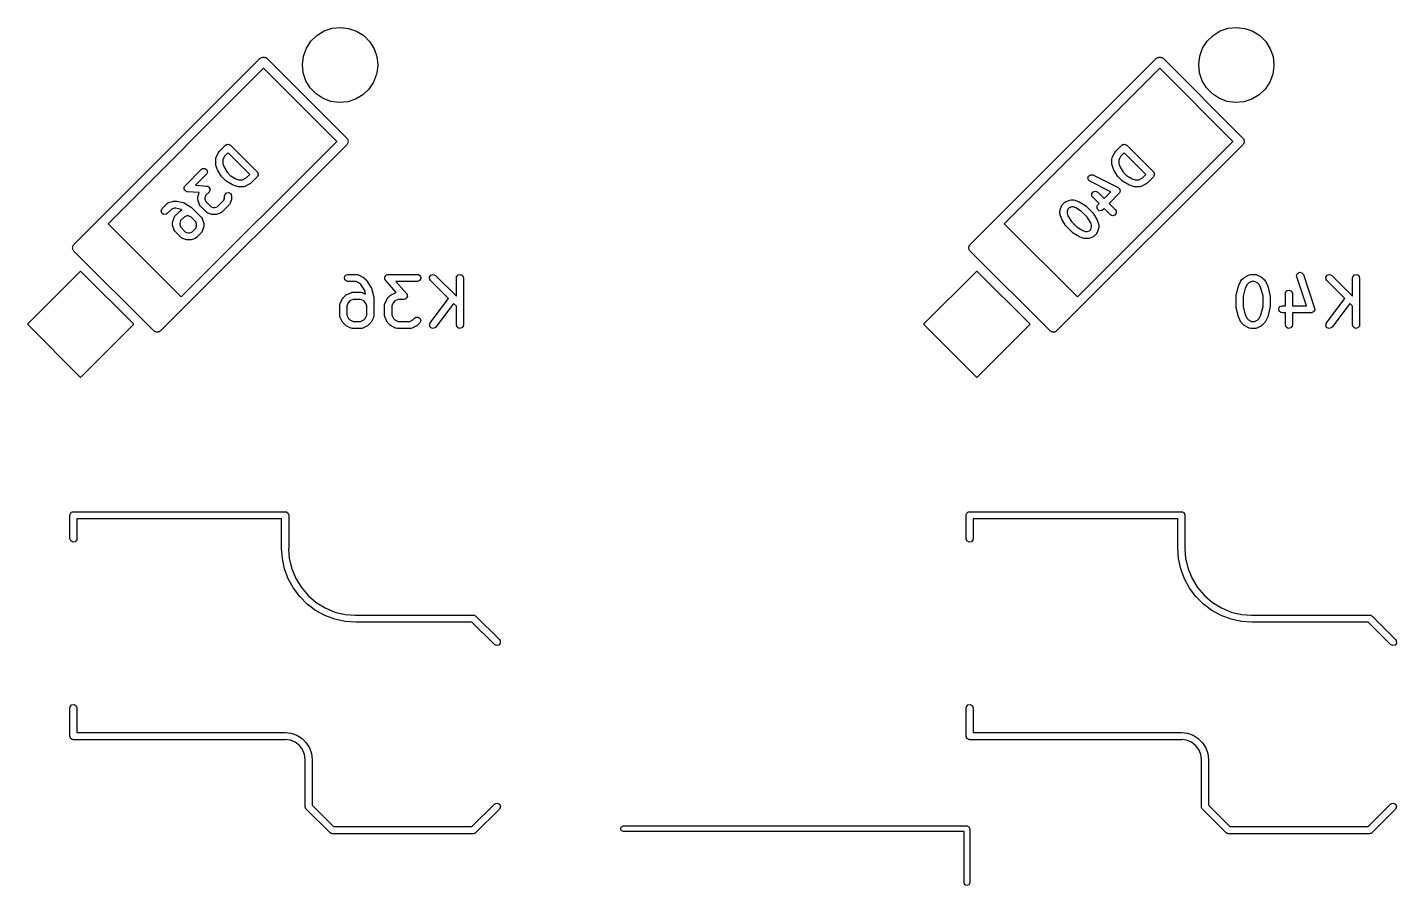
# Model space of a CAD drawing. Extents: x 63 to 245, y -153 to -57.
# Drawn here: x 215.67 to 244.77, y -97.39 to -79.13 of the extents above; entities that cross this region are included whole.
import ezdxf

# ---------------------------------------------------------------- set-up
doc = ezdxf.new("R2010")
doc.units = 0
doc.layers.add('BLACK', color=7, linetype='CONTINUOUS')

msp = doc.modelspace()

# ---------------------------------------------------------------- linework, layer by layer
at = {"layer": 'BLACK', "linetype": 'CONTINUOUS'}
for p, q in [((221.974, -79.2094), (222.143, -79.1519)), ((222.143, -79.1519), (222.32, -79.1333)), ((222.32, -79.1333), (222.497, -79.1544)), ((222.497, -79.1544), (222.665, -79.2142)), ((241.024, -79.2094), (241.193, -79.1519)), ((241.193, -79.1519), (241.37, -79.1333)), ((241.37, -79.1333), (241.547, -79.1544)), ((241.547, -79.1544), (241.715, -79.2142)), ((221.598, -79.5776), (221.695, -79.4277)), ((221.695, -79.4277), (221.822, -79.3029)), ((221.822, -79.3029), (221.974, -79.2094)), ((222.665, -79.2142), (222.816, -79.3098)), ((222.816, -79.3098), (222.942, -79.4364)), ((222.942, -79.4364), (223.036, -79.5876)), ((240.648, -79.5776), (240.745, -79.4277)), ((240.745, -79.4277), (240.872, -79.3029)), ((240.872, -79.3029), (241.024, -79.2094)), ((241.715, -79.2142), (241.866, -79.3098)), ((241.866, -79.3098), (241.992, -79.4364)), ((241.992, -79.4364), (242.086, -79.5876)), ((221.537, -79.7452), (221.598, -79.5776)), ((223.036, -79.5876), (223.095, -79.756)), ((240.587, -79.7452), (240.648, -79.5776)), ((242.086, -79.5876), (242.145, -79.756)), ((216.658, -83.7517), (220.618, -79.7919)), ((220.688, -80.004), (217.383, -83.3097)), ((220.618, -79.7919), (220.632, -79.7847)), ((220.632, -79.7847), (220.643, -79.7735)), ((220.643, -79.7735), (220.659, -79.771)), ((220.659, -79.771), (220.673, -79.7638)), ((220.673, -79.7638), (220.688, -79.7663)), ((220.688, -79.7663), (220.704, -79.7638)), ((222.244, -81.5596), (220.688, -80.004)), ((220.704, -79.7638), (220.718, -79.771)), ((220.718, -79.771), (220.734, -79.7735)), ((220.734, -79.7735), (220.745, -79.7847)), ((220.745, -79.7847), (220.759, -79.7919)), ((220.759, -79.7919), (222.456, -81.4889)), ((221.515, -79.9221), (221.537, -79.7452)), ((221.532, -80.0996), (221.515, -79.9221)), ((223.114, -79.9556), (223.09, -80.1322)), ((223.095, -79.756), (223.115, -79.9333)), ((223.115, -79.9333), (223.114, -79.9556)), ((235.708, -83.7517), (239.668, -79.7919)), ((239.738, -80.004), (236.433, -83.3097)), ((239.668, -79.7919), (239.682, -79.7847)), ((239.682, -79.7847), (239.693, -79.7735)), ((239.693, -79.7735), (239.709, -79.771)), ((239.709, -79.771), (239.723, -79.7638)), ((239.723, -79.7638), (239.738, -79.7663)), ((239.738, -79.7663), (239.754, -79.7638)), ((241.294, -81.5596), (239.738, -80.004)), ((239.754, -79.7638), (239.768, -79.771)), ((239.768, -79.771), (239.784, -79.7735)), ((239.784, -79.7735), (239.795, -79.7847)), ((239.795, -79.7847), (239.809, -79.7919)), ((239.809, -79.7919), (241.506, -81.4889)), ((240.565, -79.9221), (240.587, -79.7452)), ((240.582, -80.0996), (240.565, -79.9221)), ((242.164, -79.9556), (242.14, -80.1322)), ((242.145, -79.756), (242.165, -79.9333)), ((242.165, -79.9333), (242.164, -79.9556)), ((221.588, -80.2688), (221.532, -80.0996)), ((221.681, -80.4214), (221.588, -80.2688)), ((223.026, -80.299), (222.928, -80.4475)), ((223.09, -80.1322), (223.026, -80.299)), ((240.638, -80.2688), (240.582, -80.0996)), ((240.731, -80.4214), (240.638, -80.2688)), ((242.076, -80.299), (241.978, -80.4475)), ((242.14, -80.1322), (242.076, -80.299)), ((221.805, -80.5497), (221.681, -80.4214)), ((221.954, -80.6474), (221.805, -80.5497)), ((222.798, -80.5705), (222.645, -80.6618)), ((222.928, -80.4475), (222.798, -80.5705)), ((240.855, -80.5497), (240.731, -80.4214)), ((241.004, -80.6474), (240.855, -80.5497)), ((241.848, -80.5705), (241.695, -80.6618)), ((241.978, -80.4475), (241.848, -80.5705)), ((222.121, -80.7095), (221.954, -80.6474)), ((222.298, -80.7331), (222.121, -80.7095)), ((222.476, -80.7169), (222.298, -80.7331)), ((222.645, -80.6618), (222.476, -80.7169)), ((241.171, -80.7095), (241.004, -80.6474)), ((241.348, -80.7331), (241.171, -80.7095)), ((241.526, -80.7169), (241.348, -80.7331)), ((241.695, -80.6618), (241.526, -80.7169)), ((222.456, -81.4889), (222.463, -81.503)), ((241.506, -81.4889), (241.513, -81.503)), ((222.456, -81.6303), (218.496, -85.5901)), ((218.938, -84.8654), (222.244, -81.5596)), ((219.732, -81.7955), (219.746, -81.7775)), ((219.746, -81.776), (219.881, -81.6413)), ((219.746, -81.7775), (219.746, -81.776)), ((219.881, -81.6413), (219.889, -81.6356)), ((219.889, -81.6356), (219.891, -81.6329)), ((219.891, -81.6329), (219.894, -81.632)), ((219.894, -81.632), (219.902, -81.6263)), ((219.902, -81.6263), (219.922, -81.6246)), ((219.922, -81.6246), (219.941, -81.6196)), ((219.941, -81.6196), (219.947, -81.6225)), ((219.947, -81.6225), (219.954, -81.6219)), ((219.954, -81.6219), (219.969, -81.633)), ((219.969, -81.633), (219.987, -81.6413)), ((219.987, -81.6413), (220.553, -82.207)), ((222.463, -81.6162), (222.456, -81.6303)), ((222.463, -81.503), (222.475, -81.5142)), ((222.475, -81.605), (222.463, -81.6162)), ((222.475, -81.5142), (222.477, -81.5299)), ((222.477, -81.5894), (222.475, -81.605)), ((222.477, -81.5299), (222.484, -81.544)), ((222.484, -81.5753), (222.477, -81.5894)), ((222.484, -81.544), (222.482, -81.5596)), ((222.482, -81.5596), (222.484, -81.5753)), ((241.506, -81.6303), (237.546, -85.5901)), ((237.988, -84.8654), (241.294, -81.5596)), ((238.782, -81.7955), (238.796, -81.7775)), ((238.796, -81.776), (238.931, -81.6413)), ((238.796, -81.7775), (238.796, -81.776)), ((238.931, -81.6413), (238.939, -81.6356)), ((238.939, -81.6356), (238.941, -81.6329)), ((238.941, -81.6329), (238.944, -81.632)), ((238.944, -81.632), (238.952, -81.6263)), ((238.952, -81.6263), (238.972, -81.6246)), ((238.972, -81.6246), (238.991, -81.6196)), ((238.991, -81.6196), (238.997, -81.6225)), ((238.997, -81.6225), (239.004, -81.6219)), ((239.004, -81.6219), (239.019, -81.633)), ((239.019, -81.633), (239.037, -81.6413)), ((239.037, -81.6413), (239.603, -82.207)), ((241.513, -81.6162), (241.506, -81.6303)), ((241.513, -81.503), (241.525, -81.5142)), ((241.525, -81.605), (241.513, -81.6162)), ((241.525, -81.5142), (241.527, -81.5299)), ((241.527, -81.5894), (241.525, -81.605)), ((241.527, -81.5299), (241.534, -81.544)), ((241.534, -81.5753), (241.527, -81.5894)), ((241.534, -81.544), (241.532, -81.5596)), ((241.532, -81.5596), (241.534, -81.5753)), ((219.671, -81.9368), (219.675, -81.9111)), ((219.671, -82.0445), (219.671, -81.9368)), ((219.671, -82.046), (219.671, -82.0445)), ((219.674, -82.0682), (219.671, -82.046)), ((219.701, -82.149), (219.674, -82.0682)), ((219.675, -81.9111), (219.678, -81.9077)), ((219.678, -81.9032), (219.732, -81.7955)), ((219.678, -81.9077), (219.678, -81.9032)), ((219.861, -81.8734), (219.821, -81.9545)), ((219.821, -81.9545), (219.821, -82.0323)), ((219.821, -82.0323), (219.841, -82.0938)), ((219.934, -81.8004), (219.861, -81.8734)), ((220.394, -82.26), (219.934, -81.8004)), ((238.721, -81.9368), (238.725, -81.9111)), ((238.721, -82.0445), (238.721, -81.9368)), ((238.721, -82.046), (238.721, -82.0445)), ((238.724, -82.0682), (238.721, -82.046)), ((238.751, -82.149), (238.724, -82.0682)), ((238.725, -81.9111), (238.728, -81.9077)), ((238.728, -81.9032), (238.782, -81.7955)), ((238.728, -81.9077), (238.728, -81.9032)), ((238.911, -81.8734), (238.871, -81.9545)), ((238.871, -81.9545), (238.871, -82.0323)), ((238.871, -82.0323), (238.891, -82.0938)), ((238.984, -81.8004), (238.911, -81.8734)), ((239.444, -82.26), (238.984, -81.8004)), ((219.019, -82.5033), (219.369, -82.1531)), ((219.475, -82.2592), (219.242, -82.4925)), ((219.369, -82.1531), (219.391, -82.1382)), ((219.391, -82.1382), (219.442, -82.1337)), ((219.442, -82.1337), (219.484, -82.1631)), ((219.497, -82.2127), (219.475, -82.2592)), ((219.484, -82.1631), (219.497, -82.2127)), ((219.704, -82.1518), (219.701, -82.149)), ((219.708, -82.1639), (219.704, -82.1518)), ((219.789, -82.2986), (219.708, -82.1639)), ((219.792, -82.3008), (219.789, -82.2986)), ((219.8, -82.313), (219.792, -82.3008)), ((219.881, -82.3938), (219.8, -82.313)), ((219.841, -82.0938), (219.913, -82.2135)), ((219.913, -82.2135), (219.981, -82.2812)), ((219.981, -82.2812), (220.1, -82.3531)), ((220.1, -82.3531), (220.162, -82.3736)), ((220.24, -82.3736), (220.321, -82.333)), ((220.321, -82.333), (220.394, -82.26)), ((220.553, -82.313), (220.418, -82.4477)), ((220.553, -82.207), (220.559, -82.2151)), ((220.561, -82.2954), (220.553, -82.313)), ((220.559, -82.2151), (220.561, -82.217)), ((220.561, -82.217), (220.562, -82.2202)), ((220.572, -82.2794), (220.561, -82.2954)), ((220.562, -82.2202), (220.568, -82.2283)), ((220.568, -82.2283), (220.569, -82.2477)), ((220.569, -82.2477), (220.575, -82.2665)), ((220.575, -82.2665), (220.572, -82.2727)), ((220.572, -82.2727), (220.572, -82.2794)), ((238.209, -82.3453), (238.224, -82.2961)), ((238.229, -82.3924), (238.209, -82.3453)), ((238.224, -82.2961), (238.266, -82.2679)), ((238.266, -82.2679), (238.317, -82.2737)), ((238.317, -82.2737), (238.856, -82.5431)), ((238.754, -82.1518), (238.751, -82.149)), ((238.758, -82.1639), (238.754, -82.1518)), ((238.839, -82.2986), (238.758, -82.1639)), ((238.842, -82.3008), (238.839, -82.2986)), ((238.85, -82.313), (238.842, -82.3008)), ((238.931, -82.3938), (238.85, -82.313)), ((238.891, -82.0938), (238.963, -82.2135)), ((238.963, -82.2135), (239.031, -82.2812)), ((239.031, -82.2812), (239.15, -82.3531)), ((239.15, -82.3531), (239.212, -82.3736)), ((239.29, -82.3736), (239.371, -82.333)), ((239.371, -82.333), (239.444, -82.26)), ((239.603, -82.313), (239.468, -82.4477)), ((239.603, -82.207), (239.609, -82.2151)), ((239.611, -82.2954), (239.603, -82.313)), ((239.609, -82.2151), (239.611, -82.217)), ((239.611, -82.217), (239.612, -82.2202)), ((239.622, -82.2794), (239.611, -82.2954)), ((239.612, -82.2202), (239.618, -82.2283)), ((239.618, -82.2283), (239.619, -82.2477)), ((239.619, -82.2477), (239.625, -82.2665)), ((239.625, -82.2665), (239.622, -82.2727)), ((239.622, -82.2727), (239.622, -82.2794)), ((218.997, -82.5498), (219, -82.5444)), ((219.003, -82.5693), (218.997, -82.5498)), ((218.999, -82.5384), (219.011, -82.5216)), ((219, -82.5444), (218.999, -82.5384)), ((219.005, -82.5894), (219.003, -82.5693)), ((219.009, -82.5935), (219.005, -82.5894)), ((219.011, -82.5993), (219.009, -82.5935)), ((219.011, -82.5216), (219.019, -82.5033)), ((219.027, -82.6109), (219.011, -82.5993)), ((219.042, -82.6249), (219.027, -82.6109)), ((219.05, -82.627), (219.042, -82.6249)), ((219.053, -82.6288), (219.05, -82.627)), ((219.056, -82.6285), (219.053, -82.6288)), ((219.067, -82.6311), (219.056, -82.6285)), ((219.322, -82.6481), (219.067, -82.6311)), ((219.242, -82.4925), (219.481, -82.5084)), ((219.297, -82.7212), (219.322, -82.6481)), ((219.529, -82.6363), (219.461, -82.7046)), ((219.481, -82.5084), (219.492, -82.5111)), ((219.492, -82.5111), (219.496, -82.5108)), ((219.496, -82.5108), (219.498, -82.5126)), ((219.498, -82.5126), (219.506, -82.5146)), ((219.506, -82.5146), (219.521, -82.5286)), ((219.521, -82.5286), (219.538, -82.5402)), ((219.538, -82.618), (219.529, -82.6363)), ((219.538, -82.5402), (219.539, -82.546)), ((219.549, -82.6012), (219.538, -82.618)), ((219.539, -82.546), (219.543, -82.5502)), ((219.543, -82.5502), (219.546, -82.5703)), ((219.546, -82.5703), (219.551, -82.5898)), ((219.551, -82.5898), (219.548, -82.5952)), ((219.548, -82.5952), (219.549, -82.6012)), ((219.864, -82.6923), (219.897, -82.653)), ((219.884, -82.3953), (219.881, -82.3938)), ((219.896, -82.4051), (219.884, -82.3953)), ((220.03, -82.4859), (219.896, -82.4051)), ((219.897, -82.653), (219.947, -82.6441)), ((219.947, -82.6441), (219.992, -82.6697)), ((220.034, -82.4866), (220.03, -82.4859)), ((220.045, -82.4928), (220.034, -82.4866)), ((220.126, -82.5197), (220.045, -82.4928)), ((220.128, -82.5197), (220.126, -82.5197)), ((220.15, -82.5236), (220.128, -82.5197)), ((220.257, -82.5236), (220.15, -82.5236)), ((220.162, -82.3736), (220.24, -82.3736)), ((220.262, -82.522), (220.257, -82.5236)), ((220.266, -82.5231), (220.262, -82.522)), ((220.291, -82.5156), (220.266, -82.5231)), ((220.399, -82.4618), (220.291, -82.5156)), ((220.4, -82.4606), (220.399, -82.4618)), ((220.418, -82.4477), (220.4, -82.4606)), ((238.25, -82.4079), (238.229, -82.3924)), ((238.696, -82.6307), (238.25, -82.4079)), ((238.292, -82.6716), (238.322, -82.6296)), ((238.322, -82.6296), (238.371, -82.6163)), ((238.371, -82.6163), (238.418, -82.638)), ((238.418, -82.638), (238.553, -82.7735)), ((238.553, -82.7735), (238.696, -82.6307)), ((238.856, -82.5431), (238.877, -82.5586)), ((238.877, -82.5586), (238.879, -82.5639)), ((238.883, -82.6549), (238.878, -82.658)), ((238.879, -82.5639), (238.884, -82.5672)), ((238.889, -82.6353), (238.883, -82.6549)), ((238.884, -82.5672), (238.889, -82.5869)), ((238.889, -82.5869), (238.897, -82.6057)), ((238.897, -82.6167), (238.889, -82.6353)), ((238.897, -82.6057), (238.896, -82.6112)), ((238.896, -82.6112), (238.897, -82.6167)), ((238.934, -82.3953), (238.931, -82.3938)), ((238.946, -82.4051), (238.934, -82.3953)), ((239.08, -82.4859), (238.946, -82.4051)), ((239.084, -82.4866), (239.08, -82.4859)), ((239.095, -82.4928), (239.084, -82.4866)), ((239.176, -82.5197), (239.095, -82.4928)), ((239.178, -82.5197), (239.176, -82.5197)), ((239.2, -82.5236), (239.178, -82.5197)), ((239.307, -82.5236), (239.2, -82.5236)), ((239.212, -82.3736), (239.29, -82.3736)), ((239.312, -82.522), (239.307, -82.5236)), ((239.316, -82.5231), (239.312, -82.522)), ((239.341, -82.5156), (239.316, -82.5231)), ((239.449, -82.4618), (239.341, -82.5156)), ((239.45, -82.4606), (239.449, -82.4618)), ((239.468, -82.4477), (239.45, -82.4606)), ((218.534, -82.9882), (218.642, -82.8804)), ((218.642, -82.8804), (218.663, -82.8655)), ((218.663, -82.8655), (218.668, -82.8651)), ((218.668, -82.8651), (218.671, -82.8623)), ((218.671, -82.8623), (218.752, -82.8353)), ((218.752, -82.8353), (218.774, -82.8321)), ((218.774, -82.8321), (218.776, -82.8315)), ((218.776, -82.8315), (218.83, -82.8315)), ((218.83, -82.8315), (218.841, -82.8335)), ((218.841, -82.8335), (218.844, -82.833)), ((218.844, -82.833), (218.979, -82.8599)), ((218.979, -82.8599), (219.003, -82.869)), ((219.003, -82.869), (219.003, -82.8691)), ((219.003, -82.8691), (219.138, -82.9499)), ((219.293, -82.7449), (219.297, -82.7228)), ((219.293, -82.7987), (219.293, -82.7449)), ((219.294, -82.8003), (219.293, -82.7987)), ((219.297, -82.8225), (219.294, -82.8003)), ((219.297, -82.7228), (219.297, -82.7212)), ((219.324, -82.9033), (219.297, -82.8225)), ((219.327, -82.9068), (219.324, -82.9033)), ((219.327, -82.9113), (219.327, -82.9068)), ((219.342, -82.9326), (219.327, -82.9113)), ((219.477, -83.0673), (219.342, -82.9326)), ((219.461, -82.7046), (219.443, -82.757)), ((219.443, -82.757), (219.443, -82.7866)), ((219.443, -82.7866), (219.461, -82.839)), ((219.461, -82.839), (219.571, -82.9487)), ((219.705, -82.9487), (219.842, -82.8121)), ((219.96, -82.9057), (219.799, -83.0673)), ((219.842, -82.8121), (219.859, -82.7596)), ((219.859, -82.7179), (219.864, -82.6923)), ((219.859, -82.7596), (219.859, -82.7179)), ((219.962, -82.9016), (219.96, -82.9057)), ((219.966, -82.8992), (219.962, -82.9016)), ((219.978, -82.8763), (219.966, -82.8992)), ((220.005, -82.7955), (219.978, -82.8763)), ((219.992, -82.6697), (220.009, -82.7179)), ((220.009, -82.7718), (220.005, -82.7939)), ((220.005, -82.7939), (220.005, -82.7955)), ((220.009, -82.7179), (220.009, -82.7718)), ((237.62, -83.0175), (237.647, -82.9367)), ((237.647, -82.9367), (237.659, -82.9138)), ((237.659, -82.9138), (237.663, -82.9114)), ((237.663, -82.9114), (237.665, -82.9073)), ((237.665, -82.9073), (237.719, -82.8535)), ((237.719, -82.8535), (237.74, -82.8385)), ((237.74, -82.8385), (237.745, -82.8381)), ((237.745, -82.8381), (237.748, -82.8353)), ((237.748, -82.8353), (237.829, -82.8084)), ((237.829, -82.8084), (237.851, -82.8051)), ((237.851, -82.8051), (237.853, -82.8046)), ((237.853, -82.8046), (237.907, -82.8046)), ((237.907, -82.8046), (237.929, -82.8085)), ((237.929, -82.8085), (237.93, -82.8084)), ((237.93, -82.8084), (238.011, -82.8353)), ((238.011, -82.8353), (238.023, -82.8415)), ((238.023, -82.8415), (238.026, -82.8422)), ((238.026, -82.8422), (238.161, -82.923)), ((238.161, -82.923), (238.172, -82.9328)), ((238.172, -82.9328), (238.175, -82.9343)), ((238.175, -82.9343), (238.31, -83.069)), ((238.297, -82.7227), (238.292, -82.6716)), ((238.312, -82.744), (238.297, -82.7227)), ((238.447, -82.8796), (238.312, -82.744)), ((238.398, -82.9538), (238.419, -82.9073)), ((238.419, -82.9073), (238.447, -82.8796)), ((238.876, -82.6632), (238.659, -82.8796)), ((238.659, -82.8796), (238.795, -83.0151)), ((238.878, -82.658), (238.876, -82.6632)), ((218.513, -83.0346), (218.534, -82.9882)), ((218.526, -83.0842), (218.513, -83.0346)), ((218.568, -83.1136), (218.526, -83.0842)), ((218.619, -83.1092), (218.568, -83.1136)), ((218.64, -83.0942), (218.619, -83.1092)), ((218.736, -82.999), (218.64, -83.0942)), ((218.788, -82.9815), (218.736, -82.999)), ((218.759, -83.2599), (218.785, -83.1791)), ((218.785, -83.1791), (218.798, -83.1562)), ((218.822, -82.9815), (218.788, -82.9815)), ((218.798, -83.1562), (218.802, -83.1538)), ((218.802, -83.1538), (218.804, -83.1498)), ((218.804, -83.1498), (218.911, -83.042)), ((218.937, -83.0044), (218.822, -82.9815)), ((218.911, -83.042), (218.933, -83.0271)), ((219.005, -83.1606), (218.922, -83.2433)), ((218.933, -83.0271), (218.937, -83.0267)), ((218.959, -83.0178), (218.937, -83.0044)), ((218.937, -83.0267), (218.941, -83.0239)), ((218.941, -83.0239), (218.959, -83.0178)), ((219.057, -83.1431), (219.005, -83.1606)), ((219.087, -83.1431), (219.057, -83.1431)), ((219.139, -83.1606), (219.087, -83.1431)), ((219.138, -82.9499), (219.149, -82.9597)), ((219.249, -83.2703), (219.139, -83.1606)), ((219.149, -82.9597), (219.152, -82.9612)), ((219.152, -82.9612), (219.368, -83.1767)), ((219.368, -83.1767), (219.383, -83.1981)), ((219.383, -83.1981), (219.383, -83.2025)), ((219.383, -83.2025), (219.386, -83.206)), ((219.386, -83.206), (219.413, -83.2868)), ((219.481, -83.0692), (219.477, -83.0673)), ((219.483, -83.073), (219.481, -83.0692)), ((219.506, -83.0854), (219.483, -83.073)), ((219.587, -83.1123), (219.506, -83.0854)), ((219.571, -82.9487), (219.623, -82.9662)), ((219.589, -83.1123), (219.587, -83.1123)), ((219.611, -83.1162), (219.589, -83.1123)), ((219.665, -83.1162), (219.611, -83.1162)), ((219.623, -82.9662), (219.653, -82.9662)), ((219.653, -82.9662), (219.705, -82.9487)), ((219.666, -83.1156), (219.665, -83.1162)), ((219.688, -83.1123), (219.666, -83.1156)), ((219.769, -83.0854), (219.688, -83.1123)), ((219.773, -83.0826), (219.769, -83.0854)), ((219.777, -83.0822), (219.773, -83.0826)), ((219.799, -83.0673), (219.777, -83.0822)), ((237.616, -83.0412), (237.62, -83.0191)), ((237.616, -83.0951), (237.616, -83.0412)), ((237.617, -83.0966), (237.616, -83.0951)), ((237.62, -83.1188), (237.617, -83.0966)), ((237.62, -83.0191), (237.62, -83.0175)), ((237.647, -83.1996), (237.62, -83.1188)), ((237.649, -83.2024), (237.647, -83.1996)), ((237.654, -83.2145), (237.649, -83.2024)), ((237.735, -83.3491), (237.654, -83.2145)), ((237.784, -83.0009), (237.766, -83.0534)), ((237.766, -83.0534), (237.766, -83.0829)), ((237.766, -83.0829), (237.787, -83.1443)), ((237.812, -82.972), (237.784, -83.0009)), ((237.787, -83.1443), (237.858, -83.2641)), ((237.865, -82.9546), (237.812, -82.972)), ((237.894, -82.9546), (237.865, -82.9546)), ((237.956, -82.975), (237.894, -82.9546)), ((238.076, -83.0469), (237.956, -82.975)), ((238.197, -83.1685), (238.076, -83.0469)), ((238.269, -83.2882), (238.197, -83.1685)), ((238.31, -83.069), (238.318, -83.0812)), ((238.318, -83.0812), (238.321, -83.0834)), ((238.321, -83.0834), (238.402, -83.2181)), ((238.411, -83.0034), (238.398, -82.9538)), ((238.402, -83.2181), (238.407, -83.2302)), ((238.407, -83.2302), (238.409, -83.233)), ((238.409, -83.233), (238.436, -83.3138)), ((238.453, -83.0328), (238.411, -83.0034)), ((238.504, -83.0283), (238.453, -83.0328)), ((238.525, -83.0134), (238.504, -83.0283)), ((238.553, -82.9856), (238.525, -83.0134)), ((238.689, -83.1212), (238.553, -82.9856)), ((238.735, -83.1428), (238.689, -83.1212)), ((238.785, -83.1296), (238.735, -83.1428)), ((238.814, -83.0875), (238.785, -83.1296)), ((238.795, -83.0151), (238.81, -83.0364)), ((238.81, -83.0364), (238.814, -83.0875)), ((217.383, -83.3097), (218.938, -84.8654)), ((218.755, -83.2836), (218.759, -83.2615)), ((218.755, -83.3375), (218.755, -83.2836)), ((218.755, -83.339), (218.755, -83.3375)), ((218.759, -83.3612), (218.755, -83.339)), ((218.759, -83.2615), (218.759, -83.2599)), ((218.785, -83.442), (218.759, -83.3612)), ((218.788, -83.4455), (218.785, -83.442)), ((218.789, -83.45), (218.788, -83.4455)), ((218.804, -83.4713), (218.789, -83.45)), ((218.938, -83.606), (218.804, -83.4713)), ((218.922, -83.2433), (218.905, -83.2958)), ((218.905, -83.2958), (218.905, -83.3253)), ((218.905, -83.3253), (218.922, -83.3778)), ((218.922, -83.3778), (219.032, -83.4874)), ((219.032, -83.4874), (219.084, -83.5049)), ((219.084, -83.5049), (219.114, -83.5049)), ((219.114, -83.5049), (219.166, -83.4874)), ((219.166, -83.4874), (219.249, -83.4047)), ((219.266, -83.3227), (219.249, -83.2703)), ((219.249, -83.4047), (219.266, -83.3523)), ((219.368, -83.4983), (219.26, -83.606)), ((219.266, -83.3523), (219.266, -83.3227)), ((219.369, -83.4942), (219.368, -83.4983)), ((219.373, -83.4919), (219.369, -83.4942)), ((219.386, -83.469), (219.373, -83.4919)), ((219.413, -83.3882), (219.386, -83.469)), ((219.413, -83.2868), (219.416, -83.309)), ((219.416, -83.3644), (219.413, -83.3865)), ((219.413, -83.3865), (219.413, -83.3882)), ((219.416, -83.309), (219.416, -83.3106)), ((219.416, -83.3106), (219.416, -83.3644)), ((236.433, -83.3097), (237.988, -84.8654)), ((237.737, -83.3513), (237.735, -83.3491)), ((237.746, -83.3636), (237.737, -83.3513)), ((237.881, -83.4983), (237.746, -83.3636)), ((237.858, -83.2641), (237.98, -83.3857)), ((237.884, -83.4997), (237.881, -83.4983)), ((237.895, -83.5096), (237.884, -83.4997)), ((238.03, -83.5904), (237.895, -83.5096)), ((237.98, -83.3857), (238.1, -83.4575)), ((238.1, -83.4575), (238.161, -83.478)), ((238.161, -83.478), (238.191, -83.478)), ((238.191, -83.478), (238.243, -83.4605)), ((238.243, -83.4605), (238.272, -83.4317)), ((238.29, -83.3497), (238.269, -83.2882)), ((238.272, -83.4317), (238.29, -83.3792)), ((238.29, -83.3792), (238.29, -83.3497)), ((238.391, -83.5252), (238.337, -83.5791)), ((238.393, -83.5212), (238.391, -83.5252)), ((238.396, -83.5188), (238.393, -83.5212)), ((238.409, -83.4959), (238.396, -83.5188)), ((238.436, -83.4151), (238.409, -83.4959)), ((238.436, -83.3138), (238.439, -83.336)), ((238.44, -83.3914), (238.436, -83.4135)), ((238.436, -83.4135), (238.436, -83.4151)), ((238.439, -83.336), (238.44, -83.3375)), ((238.44, -83.3375), (238.44, -83.3914)), ((216.63, -83.8067), (216.637, -83.7926)), ((216.632, -83.8224), (216.63, -83.8067)), ((216.637, -83.7926), (216.639, -83.777)), ((216.639, -83.777), (216.651, -83.7658)), ((216.651, -83.7658), (216.658, -83.7517)), ((218.942, -83.6079), (218.938, -83.606)), ((218.945, -83.6117), (218.942, -83.6079)), ((218.968, -83.6241), (218.945, -83.6117)), ((219.048, -83.6511), (218.968, -83.6241)), ((219.05, -83.651), (219.048, -83.6511)), ((219.072, -83.6549), (219.05, -83.651)), ((219.126, -83.6549), (219.072, -83.6549)), ((219.128, -83.6544), (219.126, -83.6549)), ((219.15, -83.6511), (219.128, -83.6544)), ((219.231, -83.6241), (219.15, -83.6511)), ((219.234, -83.6214), (219.231, -83.6241)), ((219.239, -83.621), (219.234, -83.6214)), ((219.26, -83.606), (219.239, -83.621)), ((235.68, -83.8067), (235.687, -83.7926)), ((235.682, -83.8224), (235.68, -83.8067)), ((235.687, -83.7926), (235.689, -83.777)), ((235.689, -83.777), (235.701, -83.7658)), ((235.701, -83.7658), (235.708, -83.7517)), ((238.033, -83.591), (238.03, -83.5904)), ((238.045, -83.5972), (238.033, -83.591)), ((238.125, -83.6241), (238.045, -83.5972)), ((238.127, -83.6241), (238.125, -83.6241)), ((238.149, -83.628), (238.127, -83.6241)), ((238.203, -83.628), (238.149, -83.628)), ((238.204, -83.6274), (238.203, -83.628)), ((238.227, -83.6241), (238.204, -83.6274)), ((238.307, -83.5972), (238.227, -83.6241)), ((238.311, -83.5944), (238.307, -83.5972)), ((238.315, -83.594), (238.311, -83.5944)), ((238.337, -83.5791), (238.315, -83.594)), ((216.63, -83.838), (216.632, -83.8224)), ((216.637, -83.8521), (216.63, -83.838)), ((216.639, -83.8678), (216.637, -83.8521)), ((216.651, -83.879), (216.639, -83.8678)), ((216.658, -83.8931), (216.651, -83.879)), ((218.355, -85.5901), (216.658, -83.8931)), ((235.68, -83.838), (235.682, -83.8224)), ((235.687, -83.8521), (235.68, -83.838)), ((235.689, -83.8678), (235.687, -83.8521)), ((235.701, -83.879), (235.689, -83.8678)), ((235.708, -83.8931), (235.701, -83.879)), ((237.405, -85.5901), (235.708, -83.8931)), ((215.668, -85.4487), (216.799, -84.3173)), ((216.799, -84.3173), (217.931, -85.4487)), ((222.432, -84.4059), (222.48, -84.3884)), ((222.48, -84.3884), (222.671, -84.3884)), ((222.671, -84.3884), (222.696, -84.3929)), ((222.696, -84.3929), (222.7, -84.3958)), ((222.7, -84.3958), (222.704, -84.3963)), ((222.704, -84.3963), (222.8, -84.4439)), ((223.295, -84.4039), (223.299, -84.3992)), ((223.299, -84.3992), (223.318, -84.3953)), ((223.318, -84.3953), (223.337, -84.3884)), ((223.337, -84.3884), (223.957, -84.3884)), ((223.957, -84.3884), (223.982, -84.3929)), ((223.982, -84.3929), (224.021, -84.4259)), ((224.247, -84.4019), (224.296, -84.3887)), ((224.296, -84.3887), (224.343, -84.4103)), ((224.791, -84.4377), (224.824, -84.3984)), ((224.824, -84.3984), (224.874, -84.3895)), ((224.874, -84.3895), (224.919, -84.4152)), ((234.718, -85.4487), (235.849, -84.3173)), ((235.849, -84.3173), (236.981, -85.4487)), ((241.544, -84.4439), (241.64, -84.3963)), ((241.64, -84.3963), (241.665, -84.3889)), ((241.665, -84.3889), (241.669, -84.3899)), ((241.669, -84.3899), (241.673, -84.3884)), ((241.673, -84.3884), (241.768, -84.3884)), ((241.768, -84.3884), (241.794, -84.3929)), ((241.794, -84.3929), (241.798, -84.3958)), ((241.798, -84.3958), (241.802, -84.3963)), ((241.802, -84.3963), (241.897, -84.4439)), ((242.646, -84.4137), (242.665, -84.366)), ((242.665, -84.366), (242.71, -84.3416)), ((242.71, -84.3416), (242.76, -84.3519)), ((242.76, -84.3519), (242.792, -84.392)), ((242.792, -84.392), (243.03, -85.1063)), ((243.297, -84.4019), (243.346, -84.3887)), ((243.346, -84.3887), (243.393, -84.4103)), ((243.841, -84.4377), (243.874, -84.3984)), ((243.874, -84.3984), (243.924, -84.3895)), ((243.924, -84.3895), (243.969, -84.4152)), ((222.406, -84.4504), (222.432, -84.4059)), ((222.415, -84.5009), (222.406, -84.4504)), ((222.455, -84.5339), (222.415, -84.5009)), ((222.48, -84.5384), (222.455, -84.5339)), ((222.653, -84.5384), (222.48, -84.5384)), ((222.722, -84.5726), (222.653, -84.5384)), ((222.755, -84.6064), (222.722, -84.5726)), ((222.839, -84.7323), (222.755, -84.6064)), ((222.8, -84.4439), (222.818, -84.4573)), ((222.818, -84.4573), (222.819, -84.458)), ((222.819, -84.458), (222.867, -84.5056)), ((222.867, -84.5056), (222.873, -84.5149)), ((222.873, -84.5149), (222.876, -84.517)), ((222.876, -84.517), (222.971, -84.6599)), ((222.971, -84.6599), (222.981, -84.6829)), ((222.981, -84.6829), (222.982, -84.6833)), ((222.982, -84.6833), (223.029, -84.8738)), ((223.264, -84.4504), (223.267, -84.4452)), ((223.267, -84.4703), (223.264, -84.4504)), ((223.266, -84.4392), (223.279, -84.4234)), ((223.267, -84.4452), (223.266, -84.4392)), ((223.268, -84.4905), (223.267, -84.4703)), ((223.272, -84.4978), (223.268, -84.4905)), ((223.273, -84.5009), (223.272, -84.4978)), ((223.275, -84.5031), (223.273, -84.5009)), ((223.281, -84.5128), (223.275, -84.5031)), ((223.279, -84.4234), (223.289, -84.4059)), ((223.509, -84.773), (223.281, -84.5128)), ((223.289, -84.4059), (223.295, -84.4039)), ((223.957, -84.5384), (223.503, -84.5384)), ((223.503, -84.5384), (223.727, -84.7949)), ((224.005, -84.5208), (223.957, -84.5384)), ((224.03, -84.4764), (224.005, -84.5208)), ((224.021, -84.4259), (224.03, -84.4764)), ((224.217, -84.444), (224.247, -84.4019)), ((224.222, -84.4951), (224.217, -84.444)), ((224.237, -84.5164), (224.222, -84.4951)), ((224.619, -84.899), (224.237, -84.5164)), ((224.343, -84.4103), (224.786, -84.8537)), ((224.786, -84.4634), (224.791, -84.4377)), ((224.786, -84.8537), (224.786, -84.4634)), ((224.919, -84.4152), (224.936, -84.4634)), ((224.936, -84.4634), (224.936, -85.4634)), ((241.362, -84.8261), (241.41, -84.6357)), ((241.41, -84.6357), (241.415, -84.6238)), ((241.415, -84.6238), (241.416, -84.6203)), ((241.416, -84.6203), (241.463, -84.5251)), ((241.463, -84.5251), (241.477, -84.5071)), ((241.477, -84.5056), (241.525, -84.458)), ((241.477, -84.5071), (241.477, -84.5056)), ((241.553, -84.68), (241.51, -84.8536)), ((241.525, -84.458), (241.543, -84.4451)), ((241.543, -84.4451), (241.544, -84.4439)), ((241.592, -84.603), (241.553, -84.68)), ((241.622, -84.5726), (241.592, -84.603)), ((241.691, -84.5384), (241.622, -84.5726)), ((241.751, -84.5384), (241.691, -84.5384)), ((241.819, -84.5726), (241.751, -84.5384)), ((241.85, -84.603), (241.819, -84.5726)), ((241.888, -84.68), (241.85, -84.603)), ((241.932, -84.8536), (241.888, -84.68)), ((241.897, -84.4439), (241.915, -84.4573)), ((241.915, -84.4573), (241.917, -84.458)), ((241.917, -84.458), (241.964, -84.5056)), ((241.964, -84.5056), (241.977, -84.524)), ((241.977, -84.524), (241.978, -84.5251)), ((241.978, -84.5251), (242.026, -84.6203)), ((242.026, -84.6203), (242.03, -84.6327)), ((242.03, -84.6327), (242.032, -84.6357)), ((242.032, -84.6357), (242.079, -84.8261)), ((242.65, -84.4395), (242.646, -84.4137)), ((242.855, -85.055), (242.65, -84.4395)), ((243.267, -84.444), (243.297, -84.4019)), ((243.272, -84.4951), (243.267, -84.444)), ((243.287, -84.5164), (243.272, -84.4951)), ((243.669, -84.899), (243.287, -84.5164)), ((243.393, -84.4103), (243.836, -84.8537)), ((243.836, -84.4634), (243.841, -84.4377)), ((243.836, -84.8537), (243.836, -84.4634)), ((243.969, -84.4152), (243.986, -84.4634)), ((243.986, -84.4634), (243.986, -85.4634)), ((222.318, -85.0013), (222.366, -84.906)), ((222.366, -84.906), (222.379, -84.888)), ((222.379, -84.888), (222.38, -84.8865)), ((222.38, -84.8865), (222.427, -84.8389)), ((222.427, -84.8389), (222.446, -84.8261)), ((222.446, -84.8261), (222.447, -84.8249)), ((222.447, -84.8249), (222.542, -84.7773)), ((222.525, -84.9536), (222.494, -84.984)), ((222.593, -84.9193), (222.525, -84.9536)), ((222.542, -84.7773), (222.567, -84.7698)), ((222.567, -84.7698), (222.571, -84.7709)), ((222.571, -84.7709), (222.576, -84.7693)), ((222.576, -84.7693), (222.766, -84.7693)), ((222.748, -84.9193), (222.593, -84.9193)), ((222.817, -84.9536), (222.748, -84.9193)), ((222.766, -84.7693), (222.792, -84.7739)), ((222.792, -84.7739), (222.795, -84.7767)), ((222.795, -84.7767), (222.8, -84.7773)), ((222.8, -84.7773), (222.858, -84.8064)), ((222.847, -84.984), (222.817, -84.9536)), ((222.858, -84.8064), (222.839, -84.7323)), ((223.029, -84.8738), (223.03, -84.8887)), ((223.03, -84.8887), (223.032, -84.892)), ((223.032, -84.892), (223.032, -85.2729)), ((223.27, -85.0013), (223.318, -84.906)), ((223.318, -84.906), (223.331, -84.888)), ((223.331, -84.888), (223.332, -84.8865)), ((223.332, -84.8865), (223.38, -84.8389)), ((223.38, -84.8389), (223.398, -84.8261)), ((223.398, -84.8261), (223.399, -84.8249)), ((223.399, -84.8249), (223.494, -84.7773)), ((223.477, -84.9536), (223.447, -84.984)), ((223.546, -84.9193), (223.477, -84.9536)), ((223.494, -84.7773), (223.509, -84.773)), ((223.671, -84.9193), (223.546, -84.9193)), ((223.69, -84.9124), (223.671, -84.9193)), ((223.71, -84.9085), (223.69, -84.9124)), ((223.713, -84.9038), (223.71, -84.9085)), ((223.719, -84.9018), (223.713, -84.9038)), ((223.729, -84.8843), (223.719, -84.9018)), ((223.727, -84.7949), (223.733, -84.8046)), ((223.742, -84.8685), (223.729, -84.8843)), ((223.733, -84.8046), (223.736, -84.8068)), ((223.736, -84.8068), (223.736, -84.8099)), ((223.736, -84.8099), (223.741, -84.8172)), ((223.741, -84.8172), (223.741, -84.8374)), ((223.741, -84.8374), (223.745, -84.8574)), ((223.745, -84.8574), (223.742, -84.8625)), ((223.742, -84.8625), (223.742, -84.8685)), ((224.23, -85.4184), (224.619, -84.899)), ((241.36, -84.8443), (241.363, -84.8296)), ((241.36, -85.0824), (241.36, -84.8443)), ((241.363, -84.8296), (241.362, -84.8261)), ((241.51, -84.8536), (241.51, -85.0732)), ((241.932, -85.0732), (241.932, -84.8536)), ((242.079, -84.8261), (242.08, -84.8411)), ((242.08, -84.8411), (242.082, -84.8443)), ((242.082, -84.8443), (242.082, -85.0824)), ((242.408, -84.7967), (242.412, -84.7711)), ((242.408, -85.055), (242.408, -84.7967)), ((242.412, -84.7711), (242.445, -84.7318)), ((242.445, -84.7318), (242.496, -84.7229)), ((242.496, -84.7229), (242.54, -84.7485)), ((242.54, -84.7485), (242.558, -84.7967)), ((242.558, -84.7967), (242.558, -85.055)), ((243.28, -85.4184), (243.669, -84.899)), ((222.31, -85.0348), (222.315, -85.0092)), ((222.31, -85.2729), (222.31, -85.0348)), ((222.312, -85.2771), (222.31, -85.2729)), ((222.315, -85.0092), (222.317, -85.0057)), ((222.317, -85.0057), (222.318, -85.0013)), ((222.494, -84.984), (222.46, -85.0525)), ((222.46, -85.0525), (222.46, -85.2552)), ((222.46, -85.2552), (222.494, -85.3237)), ((222.882, -85.0525), (222.847, -84.984)), ((222.847, -85.3237), (222.882, -85.2552)), ((222.882, -85.2552), (222.882, -85.0525)), ((223.032, -85.2729), (223.027, -85.2986)), ((223.262, -85.0348), (223.267, -85.0092)), ((223.262, -85.2729), (223.262, -85.0348)), ((223.264, -85.2771), (223.262, -85.2729)), ((223.267, -85.0092), (223.27, -85.0057)), ((223.27, -85.0057), (223.27, -85.0013)), ((223.447, -84.984), (223.412, -85.0525)), ((223.412, -85.0525), (223.412, -85.2552)), ((223.412, -85.2552), (223.447, -85.3237)), ((224.727, -85.0061), (224.35, -85.5084)), ((224.786, -85.0659), (224.727, -85.0061)), ((224.786, -85.4634), (224.786, -85.0659)), ((241.361, -85.0857), (241.36, -85.0824)), ((241.362, -85.1006), (241.361, -85.0857)), ((241.41, -85.2911), (241.362, -85.1006)), ((241.51, -85.0732), (241.553, -85.2467)), ((241.553, -85.2467), (241.592, -85.3237)), ((241.85, -85.3237), (241.888, -85.2467)), ((241.888, -85.2467), (241.932, -85.0732)), ((242.079, -85.1006), (242.032, -85.2911)), ((242.082, -85.0824), (242.079, -85.0972)), ((242.079, -85.0972), (242.079, -85.1006)), ((242.266, -85.117), (242.292, -85.0726)), ((242.275, -85.1675), (242.266, -85.117)), ((242.314, -85.2005), (242.275, -85.1675)), ((242.292, -85.0726), (242.34, -85.055)), ((242.34, -85.205), (242.314, -85.2005)), ((242.34, -85.055), (242.408, -85.055)), ((242.408, -85.205), (242.34, -85.205)), ((242.408, -85.4634), (242.408, -85.205)), ((242.558, -85.055), (242.855, -85.055)), ((242.959, -85.205), (242.558, -85.205)), ((242.558, -85.205), (242.558, -85.4634)), ((242.964, -85.2031), (242.959, -85.205)), ((242.97, -85.2042), (242.964, -85.2031)), ((242.988, -85.1945), (242.97, -85.2042)), ((243.007, -85.1875), (242.988, -85.1945)), ((243.01, -85.1825), (243.007, -85.1875)), ((243.015, -85.1798), (243.01, -85.1825)), ((243.023, -85.1608), (243.015, -85.1798)), ((243.033, -85.1431), (243.023, -85.1608)), ((243.03, -85.1063), (243.034, -85.1321)), ((243.034, -85.1321), (243.032, -85.1374)), ((243.032, -85.1374), (243.033, -85.1431)), ((243.777, -85.0061), (243.4, -85.5084)), ((243.836, -85.0659), (243.777, -85.0061)), ((243.836, -85.4634), (243.836, -85.0659)), ((216.799, -86.5801), (215.668, -85.4487)), ((217.931, -85.4487), (216.799, -86.5801)), ((222.311, -85.2815), (222.312, -85.2771)), ((222.318, -85.3064), (222.311, -85.2815)), ((222.366, -85.4017), (222.318, -85.3064)), ((222.367, -85.4028), (222.366, -85.4017)), ((222.38, -85.4212), (222.367, -85.4028)), ((222.427, -85.4688), (222.38, -85.4212)), ((222.429, -85.4695), (222.427, -85.4688)), ((222.447, -85.4828), (222.429, -85.4695)), ((222.542, -85.5305), (222.447, -85.4828)), ((222.494, -85.3237), (222.525, -85.3541)), ((222.525, -85.3541), (222.593, -85.3884)), ((222.546, -85.531), (222.542, -85.5305)), ((222.55, -85.5339), (222.546, -85.531)), ((222.576, -85.5384), (222.55, -85.5339)), ((222.766, -85.5384), (222.576, -85.5384)), ((222.593, -85.3884), (222.748, -85.3884)), ((222.748, -85.3884), (222.817, -85.3541)), ((222.77, -85.5368), (222.766, -85.5384)), ((222.775, -85.5379), (222.77, -85.5368)), ((222.8, -85.5305), (222.775, -85.5379)), ((222.895, -85.4828), (222.8, -85.5305)), ((222.817, -85.3541), (222.847, -85.3237)), ((222.896, -85.4817), (222.895, -85.4828)), ((222.914, -85.4688), (222.896, -85.4817)), ((222.962, -85.4212), (222.914, -85.4688)), ((222.963, -85.4197), (222.962, -85.4212)), ((222.976, -85.4017), (222.963, -85.4197)), ((223.024, -85.3064), (222.976, -85.4017)), ((223.027, -85.2986), (223.024, -85.302)), ((223.024, -85.302), (223.024, -85.3064)), ((223.263, -85.2815), (223.264, -85.2771)), ((223.27, -85.3064), (223.263, -85.2815)), ((223.318, -85.4017), (223.27, -85.3064)), ((223.319, -85.4028), (223.318, -85.4017)), ((223.332, -85.4212), (223.319, -85.4028)), ((223.38, -85.4688), (223.332, -85.4212)), ((223.381, -85.4695), (223.38, -85.4688)), ((223.399, -85.4828), (223.381, -85.4695)), ((223.494, -85.5305), (223.399, -85.4828)), ((223.447, -85.3237), (223.477, -85.3541)), ((223.477, -85.3541), (223.546, -85.3884)), ((223.499, -85.531), (223.494, -85.5305)), ((223.502, -85.5339), (223.499, -85.531)), ((223.528, -85.5384), (223.502, -85.5339)), ((223.814, -85.5384), (223.528, -85.5384)), ((223.546, -85.3884), (223.796, -85.3884)), ((223.796, -85.3884), (223.864, -85.3541)), ((223.818, -85.5368), (223.814, -85.5384)), ((223.822, -85.5379), (223.818, -85.5368)), ((223.847, -85.5305), (223.822, -85.5379)), ((223.942, -85.4828), (223.847, -85.5305)), ((223.864, -85.3541), (223.903, -85.3151)), ((223.903, -85.3151), (223.925, -85.3002)), ((223.925, -85.3002), (223.976, -85.2957)), ((223.944, -85.4817), (223.942, -85.4828)), ((223.962, -85.4688), (223.944, -85.4817)), ((224.01, -85.4212), (223.962, -85.4688)), ((223.976, -85.2957), (224.018, -85.3251)), ((224.031, -85.3747), (224.01, -85.4212)), ((224.018, -85.3251), (224.031, -85.3747)), ((224.215, -85.4675), (224.23, -85.4184)), ((224.235, -85.5147), (224.215, -85.4675)), ((224.281, -85.5378), (224.235, -85.5147)), ((224.331, -85.5262), (224.281, -85.5378)), ((224.35, -85.5084), (224.331, -85.5262)), ((224.804, -85.5116), (224.786, -85.4634)), ((224.848, -85.5372), (224.804, -85.5116)), ((224.899, -85.5283), (224.848, -85.5372)), ((224.932, -85.489), (224.899, -85.5283)), ((224.936, -85.4634), (224.932, -85.489)), ((235.849, -86.5801), (234.718, -85.4487)), ((236.981, -85.4487), (235.849, -86.5801)), ((241.412, -85.294), (241.41, -85.2911)), ((241.416, -85.3064), (241.412, -85.294)), ((241.463, -85.4017), (241.416, -85.3064)), ((241.464, -85.4028), (241.463, -85.4017)), ((241.477, -85.4212), (241.464, -85.4028)), ((241.525, -85.4688), (241.477, -85.4212)), ((241.526, -85.4695), (241.525, -85.4688)), ((241.544, -85.4828), (241.526, -85.4695)), ((241.64, -85.5305), (241.544, -85.4828)), ((241.592, -85.3237), (241.622, -85.3541)), ((241.622, -85.3541), (241.691, -85.3884)), ((241.644, -85.531), (241.64, -85.5305)), ((241.648, -85.5339), (241.644, -85.531)), ((241.673, -85.5384), (241.648, -85.5339)), ((241.768, -85.5384), (241.673, -85.5384)), ((241.691, -85.3884), (241.751, -85.3884)), ((241.751, -85.3884), (241.819, -85.3541)), ((241.773, -85.5368), (241.768, -85.5384)), ((241.777, -85.5379), (241.773, -85.5368)), ((241.802, -85.5305), (241.777, -85.5379)), ((241.897, -85.4828), (241.802, -85.5305)), ((241.819, -85.3541), (241.85, -85.3237)), ((241.898, -85.4817), (241.897, -85.4828)), ((241.917, -85.4688), (241.898, -85.4817)), ((241.964, -85.4212), (241.917, -85.4688)), ((241.965, -85.4197), (241.964, -85.4212)), ((241.978, -85.4017), (241.965, -85.4197)), ((242.026, -85.3064), (241.978, -85.4017)), ((242.032, -85.2911), (242.026, -85.3029)), ((242.026, -85.3029), (242.026, -85.3064)), ((242.425, -85.5116), (242.408, -85.4634)), ((242.47, -85.5372), (242.425, -85.5116)), ((242.52, -85.5283), (242.47, -85.5372)), ((242.553, -85.489), (242.52, -85.5283)), ((242.558, -85.4634), (242.553, -85.489)), ((243.265, -85.4675), (243.28, -85.4184)), ((243.285, -85.5147), (243.265, -85.4675)), ((243.331, -85.5378), (243.285, -85.5147)), ((243.381, -85.5262), (243.331, -85.5378)), ((243.4, -85.5084), (243.381, -85.5262)), ((243.854, -85.5116), (243.836, -85.4634)), ((243.898, -85.5372), (243.854, -85.5116)), ((243.949, -85.5283), (243.898, -85.5372)), ((243.982, -85.489), (243.949, -85.5283)), ((243.986, -85.4634), (243.982, -85.489)), ((218.369, -85.5973), (218.355, -85.5901)), ((218.38, -85.6085), (218.369, -85.5973)), ((218.396, -85.611), (218.38, -85.6085)), ((218.41, -85.6182), (218.396, -85.611)), ((218.426, -85.6157), (218.41, -85.6182)), ((218.441, -85.6182), (218.426, -85.6157)), ((218.455, -85.611), (218.441, -85.6182)), ((218.471, -85.6085), (218.455, -85.611)), ((218.482, -85.5973), (218.471, -85.6085)), ((218.496, -85.5901), (218.482, -85.5973)), ((237.419, -85.5973), (237.405, -85.5901)), ((237.43, -85.6085), (237.419, -85.5973)), ((237.446, -85.611), (237.43, -85.6085)), ((237.46, -85.6182), (237.446, -85.611)), ((237.476, -85.6157), (237.46, -85.6182)), ((237.491, -85.6182), (237.476, -85.6157)), ((237.505, -85.611), (237.491, -85.6182)), ((237.521, -85.6085), (237.505, -85.611)), ((237.532, -85.5973), (237.521, -85.6085)), ((237.546, -85.5901), (237.532, -85.5973)), ((216.572, -89.511), (216.574, -89.5013)), ((216.572, -90.011), (216.572, -89.511)), ((216.573, -89.498), (216.575, -89.4951)), ((216.574, -89.5013), (216.573, -89.498)), ((216.575, -89.4951), (216.577, -89.4853)), ((216.577, -89.4853), (216.589, -89.4704)), ((216.589, -89.4704), (216.599, -89.4535)), ((216.599, -89.4535), (216.605, -89.4512)), ((216.605, -89.4512), (216.609, -89.446)), ((216.609, -89.446), (216.629, -89.4427)), ((216.629, -89.4427), (216.647, -89.436)), ((216.647, -89.436), (221.147, -89.436)), ((221.072, -89.586), (216.722, -89.586)), ((216.722, -89.586), (216.722, -90.011)), ((221.072, -90.211), (221.072, -89.586)), ((221.147, -89.436), (221.157, -89.4377)), ((221.157, -89.4377), (221.16, -89.4371)), ((221.16, -89.4371), (221.163, -89.4388)), ((221.163, -89.4388), (221.173, -89.4405)), ((221.173, -89.4405), (221.188, -89.453)), ((221.188, -89.453), (221.204, -89.4628)), ((221.204, -89.4628), (221.207, -89.4691)), ((221.207, -89.4691), (221.212, -89.4735)), ((221.212, -89.4735), (221.215, -89.4927)), ((221.215, -89.4927), (221.222, -89.511)), ((221.222, -89.511), (221.222, -90.211)), ((235.622, -89.511), (235.624, -89.5013)), ((235.622, -90.011), (235.622, -89.511)), ((235.623, -89.498), (235.625, -89.4951)), ((235.624, -89.5013), (235.623, -89.498)), ((235.625, -89.4951), (235.627, -89.4853)), ((235.627, -89.4853), (235.639, -89.4704)), ((235.639, -89.4704), (235.649, -89.4535)), ((235.649, -89.4535), (235.655, -89.4512)), ((235.655, -89.4512), (235.659, -89.446)), ((235.659, -89.446), (235.679, -89.4427)), ((235.679, -89.4427), (235.697, -89.436)), ((235.697, -89.436), (240.197, -89.436)), ((240.122, -89.586), (235.772, -89.586)), ((235.772, -89.586), (235.772, -90.011)), ((240.122, -90.211), (240.122, -89.586)), ((240.197, -89.436), (240.207, -89.4377)), ((240.207, -89.4377), (240.21, -89.4371)), ((240.21, -89.4371), (240.213, -89.4388)), ((240.213, -89.4388), (240.223, -89.4405)), ((240.223, -89.4405), (240.238, -89.453)), ((240.238, -89.453), (240.254, -89.4628)), ((240.254, -89.4628), (240.257, -89.4691)), ((240.257, -89.4691), (240.262, -89.4735)), ((240.262, -89.4735), (240.265, -89.4927)), ((240.265, -89.4927), (240.272, -89.511)), ((240.272, -89.511), (240.272, -90.211)), ((216.59, -90.0592), (216.572, -90.011)), ((216.634, -90.0849), (216.59, -90.0592)), ((216.684, -90.076), (216.634, -90.0849)), ((216.717, -90.0367), (216.684, -90.076)), ((216.722, -90.011), (216.717, -90.0367)), ((221.088, -90.4351), (221.072, -90.211)), ((221.222, -90.211), (221.219, -90.2283)), ((235.64, -90.0592), (235.622, -90.011)), ((235.684, -90.0849), (235.64, -90.0592)), ((235.734, -90.076), (235.684, -90.0849)), ((235.767, -90.0367), (235.734, -90.076)), ((235.772, -90.011), (235.767, -90.0367)), ((240.138, -90.4351), (240.122, -90.211)), ((240.272, -90.211), (240.269, -90.2283)), ((221.136, -90.6547), (221.088, -90.4351)), ((221.219, -90.2283), (221.235, -90.4346)), ((221.235, -90.4346), (221.288, -90.6527)), ((240.186, -90.6547), (240.138, -90.4351)), ((240.269, -90.2283), (240.285, -90.4346)), ((240.285, -90.4346), (240.338, -90.6527)), ((221.214, -90.8653), (221.136, -90.6547)), ((221.288, -90.6527), (221.373, -90.8599)), ((240.264, -90.8653), (240.186, -90.6547)), ((240.338, -90.6527), (240.423, -90.8599)), ((221.322, -91.0625), (221.214, -90.8653)), ((221.457, -91.2424), (221.322, -91.0625)), ((221.373, -90.8599), (221.491, -91.0512)), ((221.491, -91.0512), (221.636, -91.2217)), ((240.372, -91.0625), (240.264, -90.8653)), ((240.507, -91.2424), (240.372, -91.0625)), ((240.423, -90.8599), (240.541, -91.0512)), ((240.541, -91.0512), (240.686, -91.2217)), ((221.616, -91.4013), (221.457, -91.2424)), ((221.636, -91.2217), (221.807, -91.3674)), ((221.807, -91.3674), (221.998, -91.4846)), ((240.666, -91.4013), (240.507, -91.2424)), ((240.686, -91.2217), (240.857, -91.3674)), ((240.857, -91.3674), (241.048, -91.4846)), ((221.795, -91.536), (221.616, -91.4013)), ((221.993, -91.6437), (221.795, -91.536)), ((222.203, -91.7222), (221.993, -91.6437)), ((221.998, -91.4846), (222.205, -91.5704)), ((222.205, -91.5704), (222.423, -91.6228)), ((222.423, -91.6228), (222.636, -91.6395)), ((222.636, -91.6395), (222.647, -91.636)), ((222.647, -91.636), (225.147, -91.636)), ((225.147, -91.636), (225.152, -91.6368)), ((225.152, -91.6368), (225.154, -91.6363)), ((225.154, -91.6363), (225.157, -91.6377)), ((225.157, -91.6377), (225.173, -91.6405)), ((225.173, -91.6405), (225.185, -91.651)), ((225.185, -91.651), (225.2, -91.658)), ((225.2, -91.658), (225.7, -92.158)), ((240.845, -91.536), (240.666, -91.4013)), ((241.043, -91.6437), (240.845, -91.536)), ((241.253, -91.7222), (241.043, -91.6437)), ((241.048, -91.4846), (241.255, -91.5704)), ((241.255, -91.5704), (241.473, -91.6228)), ((241.473, -91.6228), (241.686, -91.6395)), ((241.686, -91.6395), (241.697, -91.636)), ((241.697, -91.636), (244.197, -91.636)), ((244.197, -91.636), (244.202, -91.6368)), ((244.202, -91.6368), (244.204, -91.6363)), ((244.204, -91.6363), (244.207, -91.6377)), ((244.207, -91.6377), (244.223, -91.6405)), ((244.223, -91.6405), (244.235, -91.651)), ((244.235, -91.651), (244.25, -91.658)), ((244.25, -91.658), (244.75, -92.158)), ((222.423, -91.77), (222.203, -91.7222)), ((222.647, -91.786), (222.423, -91.77)), ((225.116, -91.786), (222.647, -91.786)), ((225.594, -92.264), (225.116, -91.786)), ((241.473, -91.77), (241.253, -91.7222)), ((241.697, -91.786), (241.473, -91.77)), ((244.166, -91.786), (241.697, -91.786)), ((244.644, -92.264), (244.166, -91.786)), ((225.719, -92.2304), (225.69, -92.2724)), ((225.7, -92.158), (225.715, -92.1793)), ((225.715, -92.1793), (225.719, -92.2304)), ((244.769, -92.2304), (244.74, -92.2724)), ((244.75, -92.158), (244.765, -92.1793)), ((244.765, -92.1793), (244.769, -92.2304)), ((225.64, -92.2857), (225.594, -92.264)), ((225.69, -92.2724), (225.64, -92.2857)), ((244.69, -92.2857), (244.644, -92.264)), ((244.74, -92.2724), (244.69, -92.2857)), ((216.572, -93.611), (216.577, -93.5853)), ((216.572, -94.211), (216.572, -93.611)), ((216.577, -93.5853), (216.609, -93.546)), ((216.609, -93.546), (216.66, -93.5371)), ((216.66, -93.5371), (216.704, -93.5628)), ((216.704, -93.5628), (216.722, -93.611)), ((216.722, -93.611), (216.722, -94.136)), ((235.622, -93.611), (235.627, -93.5853)), ((235.622, -94.211), (235.622, -93.611)), ((235.627, -93.5853), (235.659, -93.546)), ((235.659, -93.546), (235.71, -93.5371)), ((235.71, -93.5371), (235.754, -93.5628)), ((235.754, -93.5628), (235.772, -93.611)), ((235.772, -93.611), (235.772, -94.136)), ((216.579, -94.2293), (216.572, -94.211)), ((216.582, -94.2485), (216.579, -94.2293)), ((216.587, -94.2528), (216.582, -94.2485)), ((216.59, -94.2592), (216.587, -94.2528)), ((216.606, -94.269), (216.59, -94.2592)), ((216.621, -94.2815), (216.606, -94.269)), ((216.631, -94.2832), (216.621, -94.2815)), ((216.634, -94.2849), (216.631, -94.2832)), ((216.637, -94.2843), (216.634, -94.2849)), ((216.647, -94.286), (216.637, -94.2843)), ((221.147, -94.286), (216.647, -94.286)), ((216.722, -94.136), (221.147, -94.136)), ((221.147, -94.136), (221.275, -94.1504)), ((221.155, -94.2834), (221.147, -94.286)), ((221.258, -94.2969), (221.155, -94.2834)), ((221.361, -94.3398), (221.258, -94.2969)), ((221.275, -94.1504), (221.396, -94.1929)), ((221.396, -94.1929), (221.506, -94.2614)), ((221.506, -94.2614), (221.597, -94.3525)), ((235.629, -94.2293), (235.622, -94.211)), ((235.632, -94.2485), (235.629, -94.2293)), ((235.637, -94.2528), (235.632, -94.2485)), ((235.64, -94.2592), (235.637, -94.2528)), ((235.656, -94.269), (235.64, -94.2592)), ((235.671, -94.2815), (235.656, -94.269)), ((235.681, -94.2832), (235.671, -94.2815)), ((235.684, -94.2849), (235.681, -94.2832)), ((235.687, -94.2843), (235.684, -94.2849)), ((235.697, -94.286), (235.687, -94.2843)), ((240.197, -94.286), (235.697, -94.286)), ((235.772, -94.136), (240.197, -94.136)), ((240.197, -94.136), (240.325, -94.1504)), ((240.205, -94.2834), (240.197, -94.286)), ((240.308, -94.2969), (240.205, -94.2834)), ((240.411, -94.3398), (240.308, -94.2969)), ((240.325, -94.1504), (240.446, -94.1929)), ((240.446, -94.1929), (240.556, -94.2614)), ((240.556, -94.2614), (240.647, -94.3525)), ((221.45, -94.4079), (221.361, -94.3398)), ((221.518, -94.4967), (221.45, -94.4079)), ((221.561, -94.6001), (221.518, -94.4967)), ((221.597, -94.3525), (221.665, -94.4615)), ((221.665, -94.4615), (221.708, -94.5831)), ((221.708, -94.5831), (221.722, -94.711)), ((240.5, -94.4079), (240.411, -94.3398)), ((240.568, -94.4967), (240.5, -94.4079)), ((240.611, -94.6001), (240.568, -94.4967)), ((240.647, -94.3525), (240.715, -94.4615)), ((240.715, -94.4615), (240.758, -94.5831)), ((240.758, -94.5831), (240.772, -94.711)), ((221.574, -94.6991), (221.561, -94.6001)), ((221.572, -94.711), (221.574, -94.6991)), ((221.572, -95.711), (221.572, -94.711)), ((221.722, -94.711), (221.722, -95.6799)), ((240.624, -94.6991), (240.611, -94.6001)), ((240.622, -94.711), (240.624, -94.6991)), ((240.622, -95.711), (240.622, -94.711)), ((240.772, -94.711), (240.772, -95.6799)), ((221.578, -95.7264), (221.572, -95.711)), ((221.579, -95.7427), (221.578, -95.7264)), ((221.588, -95.7561), (221.579, -95.7427)), ((221.722, -95.6799), (222.178, -96.136)), ((225.116, -96.136), (225.594, -95.658)), ((225.594, -95.658), (225.615, -95.643)), ((225.615, -95.643), (225.666, -95.6386)), ((225.666, -95.6386), (225.708, -95.668)), ((225.722, -95.7175), (225.7, -95.764)), ((225.708, -95.668), (225.722, -95.7175)), ((240.628, -95.7264), (240.622, -95.711)), ((240.629, -95.7427), (240.628, -95.7264)), ((240.638, -95.7561), (240.629, -95.7427)), ((240.772, -95.6799), (241.228, -96.136)), ((244.166, -96.136), (244.644, -95.658)), ((244.644, -95.658), (244.665, -95.643)), ((244.665, -95.643), (244.716, -95.6386)), ((244.716, -95.6386), (244.758, -95.668)), ((244.772, -95.7175), (244.75, -95.764)), ((244.758, -95.668), (244.772, -95.7175)), ((221.59, -95.7592), (221.588, -95.7561)), ((221.591, -95.7602), (221.59, -95.7592)), ((221.594, -95.764), (221.591, -95.7602)), ((222.094, -96.264), (221.594, -95.764)), ((225.7, -95.764), (225.2, -96.264)), ((240.64, -95.7592), (240.638, -95.7561)), ((240.641, -95.7602), (240.64, -95.7592)), ((240.644, -95.764), (240.641, -95.7602)), ((241.144, -96.264), (240.644, -95.764)), ((244.75, -95.764), (244.25, -96.264)), ((222.109, -96.271), (222.094, -96.264)), ((222.121, -96.2815), (222.109, -96.271)), ((222.137, -96.2843), (222.121, -96.2815)), ((222.14, -96.2857), (222.137, -96.2843)), ((222.142, -96.2852), (222.14, -96.2857)), ((222.147, -96.286), (222.142, -96.2852)), ((225.147, -96.286), (222.147, -96.286)), ((222.178, -96.136), (225.116, -96.136)), ((225.162, -96.2804), (225.147, -96.286)), ((225.179, -96.279), (225.162, -96.2804)), ((225.192, -96.2696), (225.179, -96.279)), ((225.195, -96.2685), (225.192, -96.2696)), ((225.196, -96.2667), (225.195, -96.2685)), ((225.2, -96.264), (225.196, -96.2667)), ((228.277, -96.181), (228.295, -96.1386)), ((228.295, -96.2234), (228.277, -96.181)), ((228.295, -96.1386), (228.337, -96.121)), ((228.337, -96.241), (228.295, -96.2234)), ((228.337, -96.121), (235.637, -96.121)), ((235.577, -96.241), (228.337, -96.241)), ((235.577, -97.331), (235.577, -96.241)), ((235.637, -96.121), (235.679, -96.1386)), ((235.679, -96.1386), (235.697, -96.181)), ((235.697, -96.181), (235.697, -97.331)), ((241.159, -96.271), (241.144, -96.264)), ((241.171, -96.2815), (241.159, -96.271)), ((241.187, -96.2843), (241.171, -96.2815)), ((241.19, -96.2857), (241.187, -96.2843)), ((241.192, -96.2852), (241.19, -96.2857)), ((241.197, -96.286), (241.192, -96.2852)), ((244.197, -96.286), (241.197, -96.286)), ((241.228, -96.136), (244.166, -96.136)), ((244.212, -96.2804), (244.197, -96.286)), ((244.229, -96.279), (244.212, -96.2804)), ((244.242, -96.2696), (244.229, -96.279)), ((244.245, -96.2685), (244.242, -96.2696)), ((244.246, -96.2667), (244.245, -96.2685)), ((244.25, -96.264), (244.246, -96.2667)), ((235.595, -97.3734), (235.577, -97.331)), ((235.637, -97.391), (235.595, -97.3734)), ((235.679, -97.3734), (235.637, -97.391)), ((235.697, -97.331), (235.679, -97.3734))]:
    msp.add_line(p, q, dxfattribs=at)

doc.saveas('drawing.dxf')
